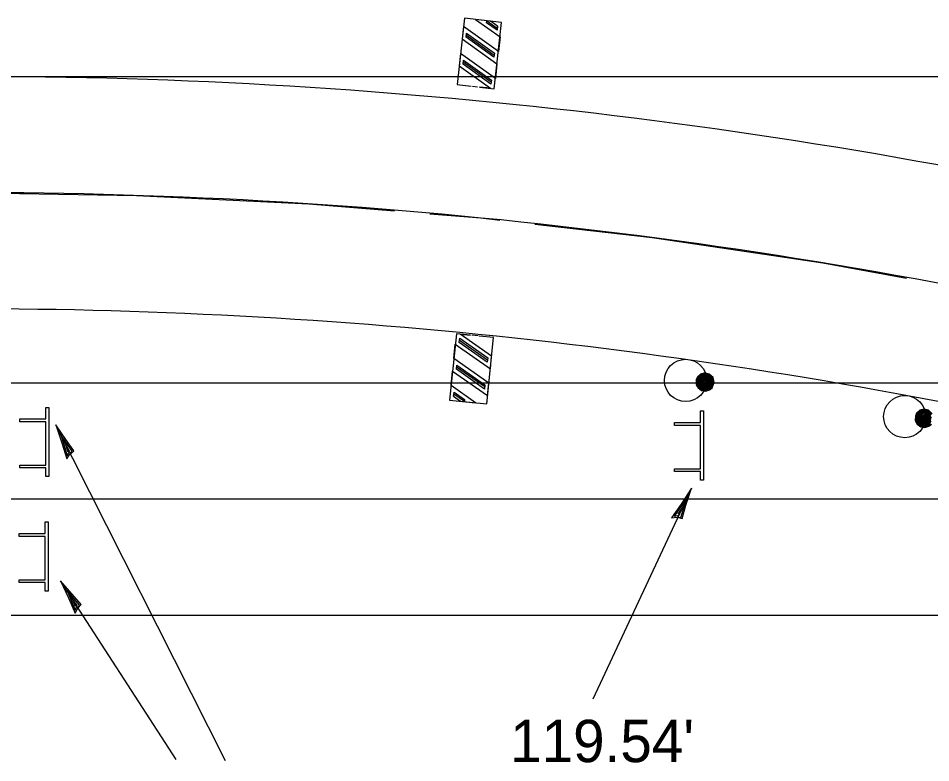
# Model space of a CAD drawing. Extents: x 2143432 to 2146738, y 2149567 to 2150649.
# Drawn here: x 2146434.1 to 2146485.9, y 2150487.1 to 2150529.4 of the extents above; entities that cross this region are included whole.
import ezdxf

# ---------------------------------------------------------------- set-up
doc = ezdxf.new("R2010")
doc.units = 0
for name, color, linetype in [('Alignment_EX_20 Centerline', 7, 'Continuous'), ('Design_EX_Roadway Dimensions', 7, 'Continuous'), ('Design_EX_Roadway Notes', 7, 'Continuous'), ('ROW_EX ROW Line', 7, 'Continuous'), ('Topo_EOP', 7, 'Continuous'), ('Topo_Traffic Sign', 7, 'Continuous')]:
    doc.layers.add(name, color=color, linetype=linetype)

msp = doc.modelspace()

# ---------------------------------------------------------------- linework, layer by layer
at = {"layer": 'Alignment_EX_20 Centerline'}
for points in [[(2146412.863, 2150519.402), (2146415.202, 2150519.47), (2146419.041, 2150519.495), (2146431.042, 2150519.495), (2146431.041, 2150519.495), (2146434.195, 2150519.443)], [(2146434.195, 2150519.443), (2146440.838, 2150519.335), (2146450.623, 2150518.855), (2146455.498, 2150518.456)], [(2146457.492, 2150518.293), (2146460.389, 2150518.056), (2146461.475, 2150517.931)], [(2146463.462, 2150517.703), (2146470.122, 2150516.938), (2146479.814, 2150515.503), (2146484.567, 2150514.64)], [(2146436.059, 2150502.095), (2146440.059, 2150502.095)], [(2146442.059, 2150502.095), (2146463.393, 2150502.095)], [(2146463.393, 2150502.095), (2146484.726, 2150502.095)]]:
    msp.add_lwpolyline(points, dxfattribs=at)
at = {"layer": 'Design_EX_Roadway Notes'}
for p, q in [((2146445.896, 2150487.216), (2146436.249, 2150506.298)), ((2146472.352, 2150502.704), (2146466.746, 2150490.731)), ((2146443.079, 2150487.3), (2146436.525, 2150497.45))]:
    msp.add_line(p, q, dxfattribs=at)
for points in [[(2146437.053, 2150504.647), (2146437.27, 2150504.826), (2146436.814, 2150505.465), (2146436.249, 2150506.298), (2146436.599, 2150505.281), (2146436.874, 2150504.373), (2146437.053, 2150504.647), (2146437.178, 2150504.802), (2146436.55, 2150505.699), (2146436.899, 2150504.548), (2146437.028, 2150504.809), (2146436.775, 2150505.239), (2146436.927, 2150504.779)], [(2146471.549, 2150501.052), (2146471.823, 2150500.992), (2146472.046, 2150501.745), (2146472.352, 2150502.704), (2146471.767, 2150501.801), (2146471.223, 2150501.024), (2146471.549, 2150501.052), (2146471.748, 2150501.049), (2146472.066, 2150502.097), (2146471.376, 2150501.113), (2146471.661, 2150501.172), (2146471.843, 2150501.636), (2146471.575, 2150501.233)], [(2146437.499, 2150495.893), (2146437.695, 2150496.093), (2146437.175, 2150496.681), (2146436.525, 2150497.45), (2146436.98, 2150496.475), (2146437.349, 2150495.602), (2146437.499, 2150495.893), (2146437.606, 2150496.06), (2146436.887, 2150496.886), (2146437.355, 2150495.778), (2146437.456, 2150496.051), (2146437.16, 2150496.452), (2146437.359, 2150496.011)]]:
    msp.add_lwpolyline(points, dxfattribs=at)
at = {"layer": 'ROW_EX ROW Line'}
for points in [[(2146434.842, 2150526.095), (2146449.903, 2150526.095)], [(2146451.903, 2150526.095), (2146466.964, 2150526.095)], [(2146468.964, 2150526.095), (2146484.025, 2150526.095)]]:
    msp.add_lwpolyline(points, dxfattribs=at)
at = {"layer": 'Topo_EOP'}
for p, q in [((2146213.046, 2150508.695), (2146496.861, 2150508.695)), ((2146213.046, 2150495.495), (2146633.046, 2150495.495))]:
    msp.add_line(p, q, dxfattribs=at)
for radius, start in [(306.6, 76.16778), (293.4, 76.94518)]:
    msp.add_arc((2146431.041, 2150219.495), radius, start, 90, dxfattribs=at)
at = {"layer": 'Topo_Traffic Sign'}
for p, q in [((2146213.046, 2150526.095), (2146633.046, 2150526.095)), ((2146223.393, 2150502.095), (2146626.689, 2150502.095))]:
    msp.add_line(p, q, dxfattribs=at)
for points in [[(2146461.575, 2150529.163), (2146459.465, 2150529.4), (2146459.041, 2150525.633), (2146459.852, 2150525.541)], [(2146460.322, 2150525.489), (2146461.151, 2150525.395), (2146461.575, 2150529.163), (2146460.098, 2150529.329), (2146461.482, 2150528.339), (2146461.389, 2150527.515), (2146459.412, 2150528.929), (2146459.333, 2150528.223), (2146461.31, 2150526.808), (2146461.217, 2150525.984), (2146459.24, 2150527.4), (2146459.16, 2150526.693), (2146460.939, 2150525.419), (2146460.322, 2150525.489)], [(2146461.337, 2150528.951), (2146461.311, 2150528.716), (2146460.718, 2150529.141), (2146460.731, 2150529.257), (2146461.324, 2150528.833), (2146461.337, 2150528.951), (2146460.942, 2150529.234)], [(2146459.584, 2150528.553), (2146461.165, 2150527.419), (2146461.139, 2150527.186), (2146459.557, 2150528.317), (2146459.584, 2150528.553), (2146459.57, 2150528.433), (2146461.152, 2150527.302)], [(2146460.993, 2150525.89), (2146460.966, 2150525.655), (2146459.385, 2150526.787), (2146459.411, 2150527.022), (2146460.993, 2150525.89), (2146460.979, 2150525.773), (2146459.398, 2150526.904)], [(2146459.922, 2150525.533), (2146460.2, 2150525.502)], [(2146459.803, 2150511.399), (2146459.005, 2150511.483), (2146458.613, 2150507.712), (2146460.091, 2150507.558), (2146458.698, 2150508.536), (2146458.784, 2150509.361), (2146460.773, 2150507.963), (2146460.847, 2150508.671), (2146458.858, 2150510.069), (2146458.943, 2150510.893), (2146460.933, 2150509.495), (2146461.006, 2150510.202), (2146459.215, 2150511.461), (2146459.803, 2150511.4)], [(2146458.613, 2150507.712), (2146460.725, 2150507.492), (2146461.117, 2150511.263), (2146460.304, 2150511.347)], [(2146459.167, 2150510.989), (2146459.191, 2150511.224), (2146460.782, 2150510.106), (2146460.758, 2150509.871), (2146459.167, 2150510.989), (2146459.179, 2150511.106), (2146460.77, 2150509.989)], [(2146460.239, 2150511.354), (2146459.876, 2150511.392)], [(2146460.599, 2150508.339), (2146459.007, 2150509.459), (2146459.032, 2150509.692), (2146460.623, 2150508.575), (2146460.599, 2150508.339), (2146460.611, 2150508.458), (2146459.019, 2150509.576)], [(2146472.629, 2150508.558), (2146472.729, 2150508.397), (2146472.929, 2150508.251), (2146473.166, 2150508.213), (2146473.381, 2150508.287), (2146473.541, 2150508.406), (2146473.641, 2150508.704), (2146473.585, 2150508.985), (2146473.367, 2150509.191), (2146473.116, 2150509.249), (2146472.873, 2150509.185), (2146472.699, 2150509.031), (2146472.63, 2150508.857), (2146472.623, 2150508.613), (2146472.744, 2150508.43), (2146472.931, 2150508.287), (2146473.153, 2150508.247), (2146473.315, 2150508.306), (2146473.513, 2150508.407), (2146473.582, 2150508.598), (2146473.614, 2150508.795), (2146473.565, 2150508.969), (2146473.352, 2150509.17), (2146473.113, 2150509.223), (2146472.876, 2150509.168), (2146472.714, 2150509.021), (2146472.656, 2150508.851), (2146472.646, 2150508.615), (2146472.763, 2150508.443), (2146472.939, 2150508.32), (2146473.159, 2150508.273), (2146473.349, 2150508.344), (2146473.5, 2150508.422), (2146473.549, 2150508.61), (2146473.595, 2150508.777), (2146473.537, 2150508.951), (2146473.333, 2150509.142), (2146473.107, 2150509.19), (2146472.88, 2150509.142), (2146472.734, 2150508.999), (2146472.673, 2150508.848), (2146472.692, 2150508.615), (2146472.781, 2150508.467), (2146472.959, 2150508.333), (2146473.169, 2150508.303), (2146473.345, 2150508.364), (2146473.457, 2150508.449), (2146473.514, 2150508.593), (2146473.567, 2150508.771), (2146473.502, 2150508.905), (2146473.32, 2150509.1), (2146473.097, 2150509.148), (2146472.882, 2150509.107), (2146472.754, 2150508.963), (2146472.688, 2150508.837), (2146472.729, 2150508.63), (2146472.803, 2150508.487), (2146472.979, 2150508.361), (2146473.171, 2150508.33), (2146473.331, 2150508.389), (2146473.435, 2150508.475), (2146473.491, 2150508.623), (2146473.532, 2150508.769), (2146473.471, 2150508.887), (2146473.304, 2150509.069), (2146473.097, 2150509.121), (2146472.894, 2150509.081), (2146472.768, 2150508.949), (2146472.734, 2150508.813), (2146472.752, 2150508.632), (2146472.805, 2150508.513), (2146472.996, 2150508.386), (2146473.155, 2150508.37), (2146473.313, 2150508.42), (2146473.405, 2150508.494), (2146473.472, 2150508.639), (2146473.498, 2150508.771), (2146473.441, 2150508.873), (2146473.283, 2150509.049), (2146473.085, 2150509.089), (2146472.892, 2150509.047), (2146472.793, 2150508.938), (2146472.763, 2150508.789), (2146472.792, 2150508.646), (2146472.838, 2150508.541), (2146473.002, 2150508.41), (2146473.152, 2150508.393), (2146473.281, 2150508.444), (2146473.366, 2150508.507), (2146473.43, 2150508.579), (2146473.453, 2150508.64), (2146473.467, 2150508.751), (2146473.407, 2150508.863), (2146473.311, 2150508.975), (2146473.217, 2150509.029), (2146473.063, 2150509.045), (2146472.922, 2150509.028), (2146472.806, 2150508.91), (2146472.795, 2150508.788), (2146472.826, 2150508.644), (2146472.896, 2150508.526)], [(2146472.896, 2150508.526), (2146473.014, 2150508.434), (2146473.158, 2150508.428), (2146473.297, 2150508.517), (2146473.377, 2150508.571), (2146473.422, 2150508.655), (2146473.416, 2150508.752), (2146473.386, 2150508.843), (2146473.305, 2150508.925), (2146473.193, 2150508.998), (2146473.092, 2150509.019), (2146472.988, 2150509.015), (2146472.916, 2150508.951), (2146472.804, 2150508.795), (2146472.868, 2150508.635), (2146472.957, 2150508.52), (2146473.047, 2150508.469), (2146473.176, 2150508.469), (2146473.282, 2150508.549), (2146473.35, 2150508.638), (2146473.353, 2150508.723), (2146473.327, 2150508.821), (2146473.249, 2150508.893), (2146473.149, 2150508.941), (2146473.055, 2150508.961), (2146472.893, 2150508.892), (2146472.837, 2150508.788), (2146472.892, 2150508.677), (2146472.943, 2150508.585), (2146473.023, 2150508.533), (2146473.161, 2150508.511), (2146473.257, 2150508.535), (2146473.327, 2150508.581), (2146473.366, 2150508.632), (2146473.381, 2150508.776), (2146473.348, 2150508.837), (2146473.263, 2150508.911), (2146473.151, 2150508.957), (2146473.042, 2150508.98), (2146472.96, 2150508.998), (2146472.885, 2150508.967), (2146472.826, 2150508.896), (2146472.89, 2150508.785), (2146472.897, 2150508.69), (2146472.966, 2150508.609), (2146473.104, 2150508.545), (2146473.223, 2150508.537), (2146473.287, 2150508.597), (2146473.307, 2150508.664), (2146473.302, 2150508.749), (2146473.266, 2150508.82), (2146473.167, 2150508.875), (2146473.072, 2150508.901), (2146472.934, 2150508.863), (2146472.913, 2150508.809), (2146472.922, 2150508.726), (2146473.033, 2150508.637), (2146473.125, 2150508.563), (2146473.224, 2150508.577), (2146473.266, 2150508.636), (2146473.271, 2150508.704), (2146473.242, 2150508.779), (2146473.085, 2150508.859), (2146472.948, 2150508.824), (2146472.945, 2150508.751), (2146473.039, 2150508.667), (2146473.153, 2150508.601), (2146473.227, 2150508.637), (2146473.222, 2150508.716), (2146473.096, 2150508.785), (2146473.002, 2150508.791), (2146473.13, 2150508.657), (2146473.157, 2150508.711), (2146473.199, 2150508.77), (2146473.065, 2150508.811), (2146472.973, 2150508.759), (2146473.053, 2150508.699)], [(2146458.848, 2150507.926), (2146458.873, 2150508.161), (2146459.469, 2150507.741), (2146459.457, 2150507.624), (2146458.86, 2150508.044), (2146458.848, 2150507.926), (2146459.246, 2150507.646)], [(2146435.849, 2150507.297), (2146435.849, 2150503.361), (2146435.685, 2150503.361), (2146435.685, 2150503.853), (2146434.209, 2150503.853), (2146434.209, 2150504.017), (2146435.685, 2150504.017), (2146435.685, 2150506.477), (2146434.209, 2150506.477), (2146434.209, 2150506.641), (2146435.685, 2150506.641), (2146435.685, 2150507.297), (2146435.849, 2150507.297)], [(2146473.031, 2150507.094), (2146473.031, 2150503.158), (2146472.867, 2150503.158), (2146472.867, 2150503.65), (2146471.391, 2150503.65), (2146471.391, 2150503.814), (2146472.867, 2150503.814), (2146472.867, 2150506.274), (2146471.391, 2150506.274), (2146471.391, 2150506.438), (2146472.867, 2150506.438), (2146472.867, 2150507.094), (2146473.031, 2150507.094)], [(2146486.034, 2150506.929), (2146485.815, 2150507.135), (2146485.565, 2150507.193), (2146485.321, 2150507.129), (2146485.148, 2150506.974), (2146485.079, 2150506.801), (2146485.072, 2150506.557), (2146485.193, 2150506.374), (2146485.38, 2150506.231), (2146485.602, 2150506.191), (2146485.764, 2150506.25), (2146485.962, 2150506.35)], [(2146486.014, 2150506.913), (2146485.801, 2150507.113), (2146485.561, 2150507.167), (2146485.325, 2150507.112), (2146485.163, 2150506.965), (2146485.105, 2150506.795), (2146485.095, 2150506.559), (2146485.212, 2150506.387), (2146485.387, 2150506.264), (2146485.608, 2150506.217), (2146485.797, 2150506.287), (2146485.949, 2150506.365)], [(2146485.986, 2150506.895), (2146485.782, 2150507.085), (2146485.555, 2150507.134), (2146485.329, 2150507.086), (2146485.183, 2150506.943), (2146485.122, 2150506.791), (2146485.141, 2150506.559), (2146485.23, 2150506.411), (2146485.407, 2150506.277), (2146485.617, 2150506.247), (2146485.794, 2150506.308), (2146485.905, 2150506.392), (2146485.963, 2150506.536)], [(2146485.951, 2150506.848), (2146485.769, 2150507.044), (2146485.546, 2150507.091), (2146485.331, 2150507.051), (2146485.203, 2150506.907), (2146485.137, 2150506.781), (2146485.178, 2150506.573), (2146485.251, 2150506.431), (2146485.428, 2150506.304), (2146485.62, 2150506.273), (2146485.78, 2150506.332), (2146485.884, 2150506.418), (2146485.939, 2150506.566), (2146485.981, 2150506.712), (2146485.92, 2150506.83), (2146485.753, 2150507.013), (2146485.545, 2150507.065), (2146485.343, 2150507.024), (2146485.217, 2150506.892), (2146485.183, 2150506.757), (2146485.201, 2150506.576), (2146485.254, 2150506.457), (2146485.445, 2150506.33), (2146485.604, 2150506.314), (2146485.762, 2150506.363), (2146485.854, 2150506.437), (2146485.921, 2150506.583), (2146485.947, 2150506.715), (2146485.89, 2150506.817), (2146485.731, 2150506.993), (2146485.534, 2150507.033), (2146485.341, 2150506.991), (2146485.242, 2150506.881), (2146485.212, 2150506.733), (2146485.241, 2150506.59), (2146485.287, 2150506.484), (2146485.451, 2150506.353), (2146485.601, 2150506.337), (2146485.73, 2150506.387), (2146485.815, 2150506.451), (2146485.879, 2150506.523), (2146485.902, 2150506.584), (2146485.915, 2150506.694), (2146485.856, 2150506.807), (2146485.76, 2150506.919), (2146485.666, 2150506.973), (2146485.512, 2150506.988), (2146485.371, 2150506.972), (2146485.255, 2150506.854), (2146485.243, 2150506.731), (2146485.275, 2150506.587), (2146485.345, 2150506.47)], [(2146485.345, 2150506.47), (2146485.463, 2150506.378), (2146485.607, 2150506.372), (2146485.746, 2150506.461), (2146485.825, 2150506.515), (2146485.871, 2150506.598), (2146485.865, 2150506.695), (2146485.835, 2150506.787), (2146485.754, 2150506.868), (2146485.641, 2150506.941), (2146485.541, 2150506.962), (2146485.437, 2150506.958), (2146485.365, 2150506.895), (2146485.253, 2150506.739), (2146485.317, 2150506.578), (2146485.405, 2150506.464), (2146485.495, 2150506.413), (2146485.625, 2150506.412), (2146485.731, 2150506.493), (2146485.799, 2150506.581), (2146485.802, 2150506.667), (2146485.776, 2150506.765), (2146485.698, 2150506.836), (2146485.598, 2150506.884), (2146485.504, 2150506.904), (2146485.342, 2150506.836), (2146485.286, 2150506.732), (2146485.341, 2150506.62), (2146485.392, 2150506.529), (2146485.471, 2150506.476), (2146485.609, 2150506.455), (2146485.705, 2150506.479), (2146485.776, 2150506.525), (2146485.815, 2150506.575), (2146485.83, 2150506.72), (2146485.797, 2150506.781), (2146485.711, 2150506.855), (2146485.599, 2150506.901), (2146485.491, 2150506.924), (2146485.409, 2150506.941), (2146485.333, 2150506.911), (2146485.275, 2150506.84), (2146485.339, 2150506.728), (2146485.346, 2150506.633), (2146485.415, 2150506.553), (2146485.553, 2150506.489), (2146485.672, 2150506.481), (2146485.736, 2150506.541), (2146485.755, 2150506.608), (2146485.751, 2150506.692), (2146485.715, 2150506.764), (2146485.615, 2150506.819), (2146485.521, 2150506.844), (2146485.383, 2150506.807), (2146485.362, 2150506.753), (2146485.371, 2150506.669), (2146485.482, 2150506.58), (2146485.574, 2150506.506), (2146485.673, 2150506.52), (2146485.715, 2150506.579), (2146485.719, 2150506.647), (2146485.691, 2150506.722), (2146485.533, 2150506.803), (2146485.397, 2150506.767), (2146485.393, 2150506.694), (2146485.488, 2150506.611), (2146485.602, 2150506.545), (2146485.675, 2150506.581), (2146485.671, 2150506.66), (2146485.545, 2150506.728), (2146485.451, 2150506.734), (2146485.579, 2150506.601), (2146485.605, 2150506.655), (2146485.648, 2150506.714), (2146485.513, 2150506.755), (2146485.422, 2150506.703), (2146485.502, 2150506.643)], [(2146485.077, 2150506.501), (2146485.178, 2150506.341), (2146485.378, 2150506.195), (2146485.615, 2150506.157), (2146485.83, 2150506.231), (2146485.99, 2150506.35)], [(2146435.816, 2150500.788), (2146435.816, 2150496.852), (2146435.652, 2150496.852), (2146435.652, 2150497.344), (2146434.176, 2150497.344), (2146434.176, 2150497.508), (2146435.652, 2150497.508), (2146435.652, 2150499.968), (2146434.176, 2150499.968), (2146434.176, 2150500.132), (2146435.652, 2150500.132), (2146435.652, 2150500.788), (2146435.816, 2150500.788)]]:
    msp.add_lwpolyline(points, dxfattribs=at)
for centre in [(2146472.023, 2150508.827), (2146484.472, 2150506.771)]:
    msp.add_circle(centre, 1.2, dxfattribs=at)
msp.add_arc((2146431.041, 2150219.495), 300, 76.16778, 90, dxfattribs=at)

# ---------------------------------------------------------------- texts
at = {"layer": 'Design_EX_Roadway Dimensions'}
msp.add_text("119.54'", height=2.4056, dxfattribs=at).set_placement((2146462.055, 2150487.144))

doc.saveas('drawing.dxf')
